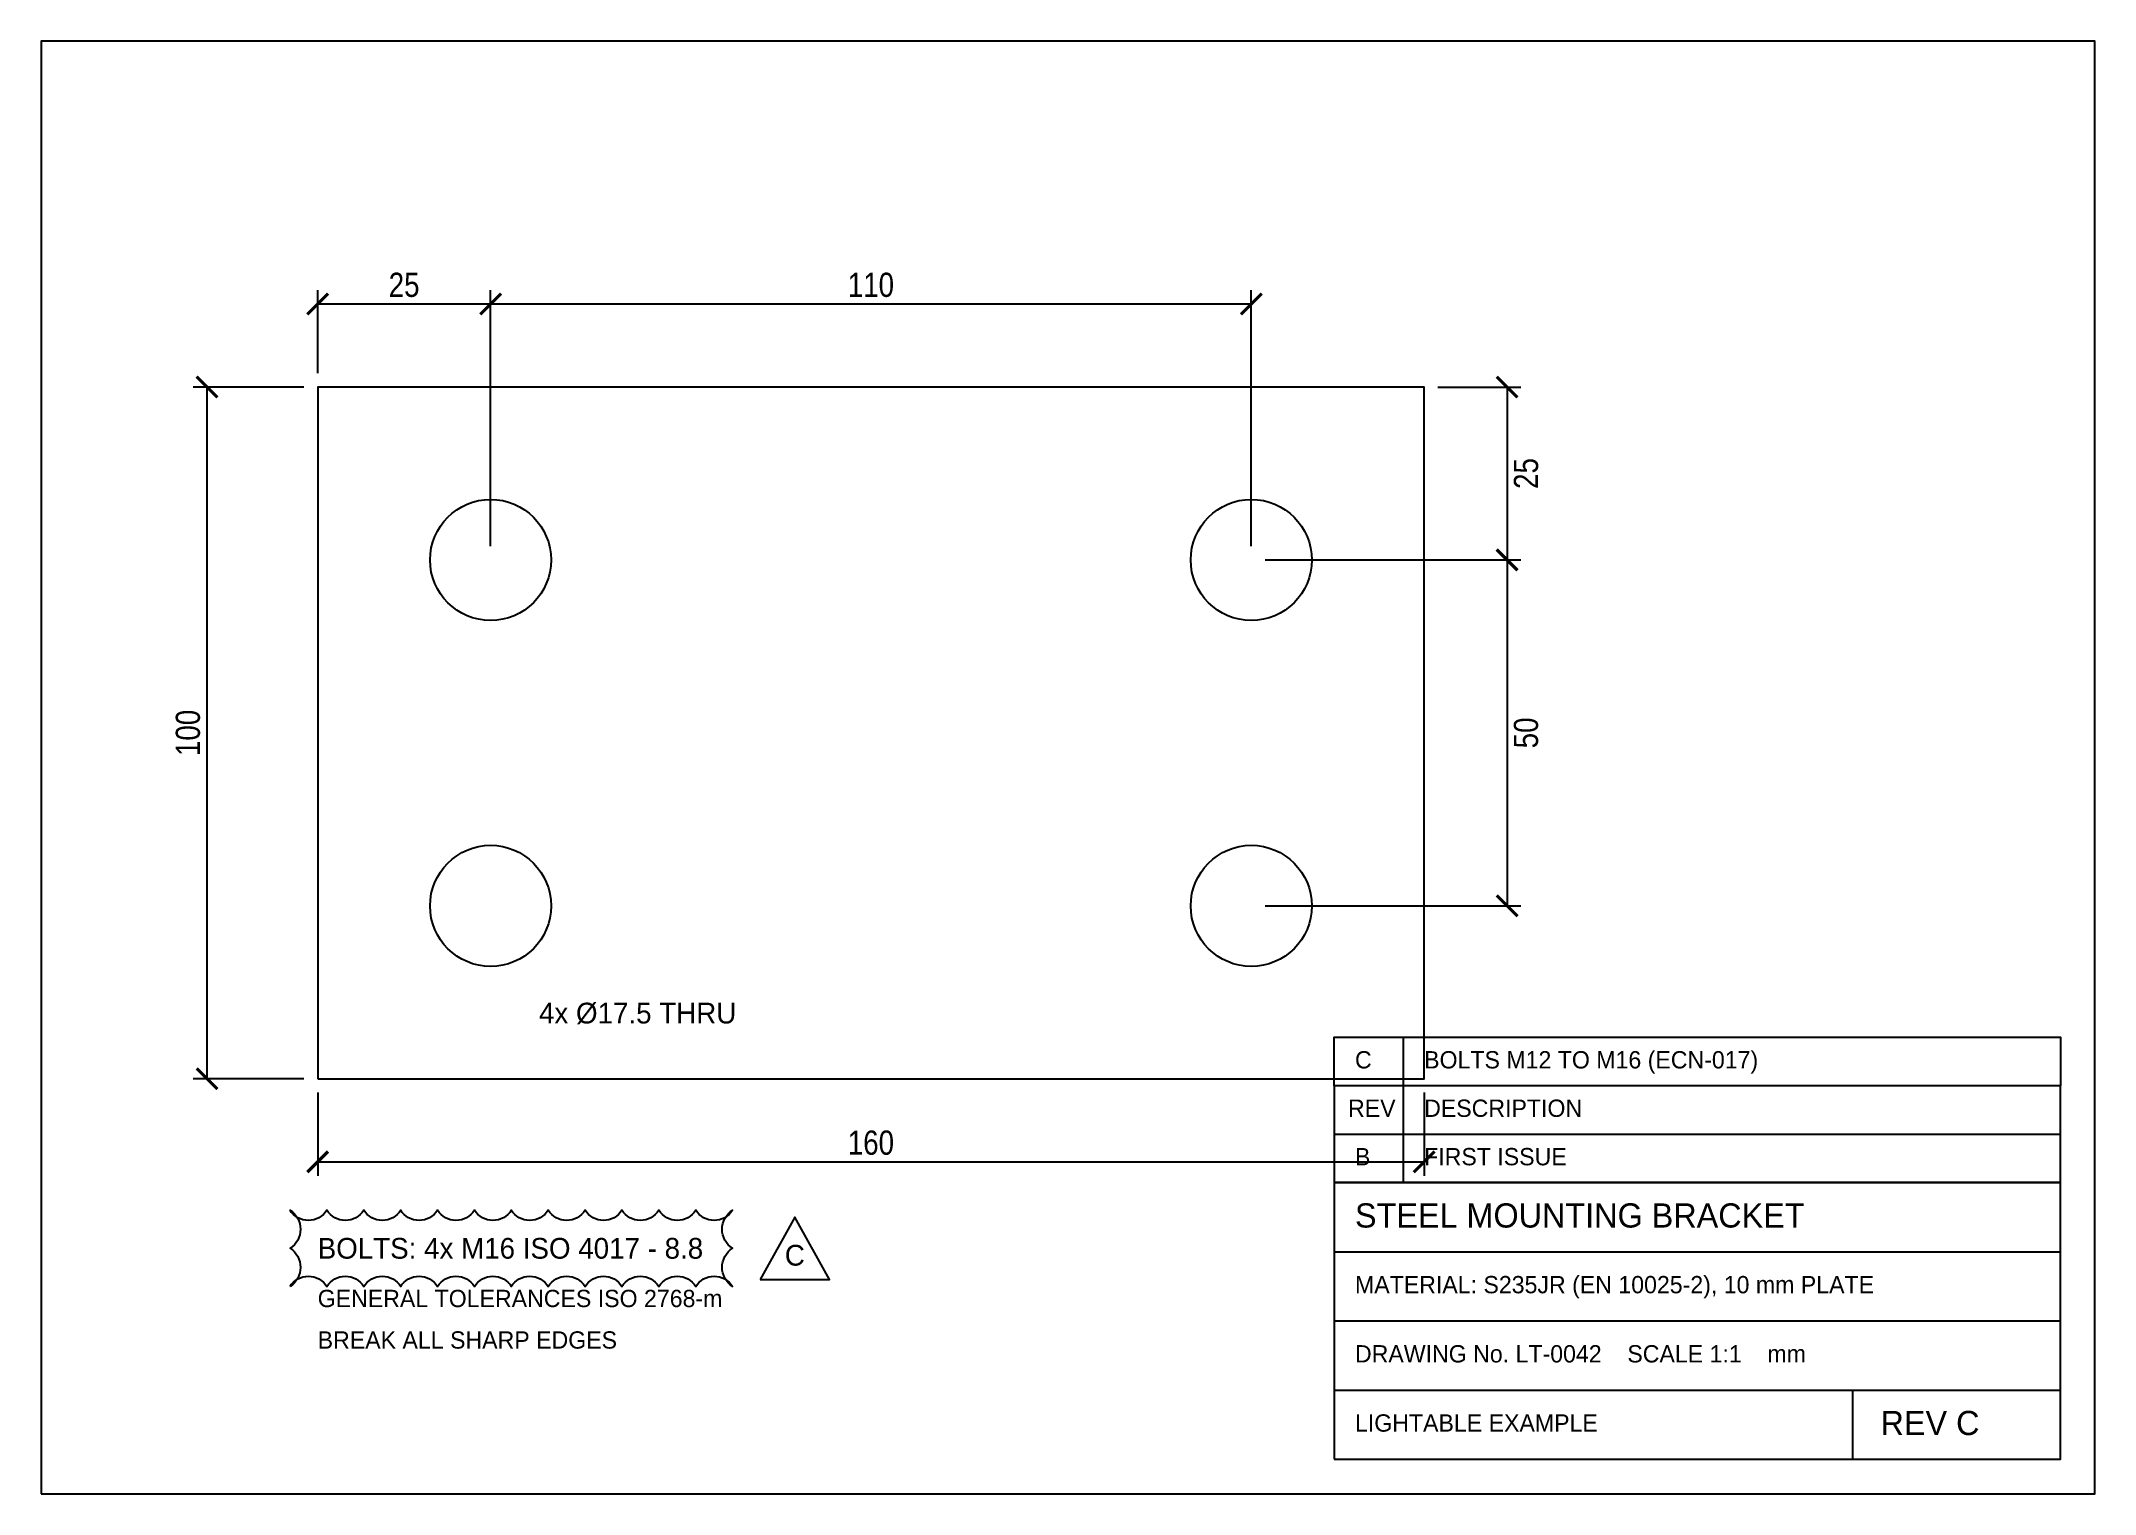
# Model space of a CAD drawing. Header units: millimetres. Extents: x 0 to 297, y 0 to 210.
import ezdxf
from ezdxf.enums import TextEntityAlignment as Align

# ---------------------------------------------------------------- set-up
doc = ezdxf.new("R2010")
doc.units = ezdxf.units.MM
for name, color, linetype in [('BORDER', 8, 'Continuous'), ('DIMS', 3, 'Continuous'), ('HOLES', 4, 'Continuous'), ('NOTES', 2, 'Continuous'), ('OUTLINE', 7, 'Continuous'), ('REVISION', 1, 'Continuous'), ('TITLE', 8, 'Continuous')]:
    doc.layers.add(name, color=color, linetype=linetype)
doc.styles.add('OpenSansCondensed-Light', font='OpenSansCondensed-Light.ttf')
doc.dimstyles.new('EZDXF', dxfattribs={"dimtxt": 0.25, "dimasz": 0.175, "dimexe": 0.375, "dimexo": 0.125, "dimgap": 0.1, "dimtad": 1, "dimlfac": 100, "dimzin": 12, "dimdsep": 46, "dimtxsty": 'OpenSansCondensed-Light', "dimblk": 'ARCHTICK', "dimcen": 2.5, "dimazin": 3, "dimtfac": 0.5, "dimtmove": 2, "dimatfit": 3})

# ---------------------------------------------------------------- blocks, each defined once
blk = doc.blocks.new('_ARCHTICK')
at = {"color": 0, "linetype": 'BYBLOCK', "const_width": 0.15}
blk.add_lwpolyline([(-0.5, -0.5), (0.5, 0.5)], dxfattribs=at)

msp = doc.modelspace()

# ---------------------------------------------------------------- linework, layer by layer
at = {"layer": 'BORDER'}
msp.add_lwpolyline([(0, 0), (297, 0), (297, 210), (0, 210)], close=True, dxfattribs=at)
at = {"layer": 'HOLES'}
for centre in [(65, 135), (175, 135), (65, 85), (175, 85)]:
    msp.add_circle(centre, 8.75, dxfattribs=at)
at = {"layer": 'OUTLINE'}
msp.add_lwpolyline([(40, 60), (200, 60), (200, 160), (40, 160)], close=True, dxfattribs=at)
at = {"layer": 'REVISION'}
msp.add_lwpolyline([(36, 30, -0.55), (41.333, 30, -0.55), (46.667, 30, -0.55), (52, 30, -0.55), (57.333, 30, -0.55), (62.667, 30, -0.55), (68, 30, -0.55), (73.333, 30, -0.55), (78.667, 30, -0.55), (84, 30, -0.55), (89.333, 30, -0.55), (94.667, 30, -0.55), (100, 30, -0.55), (100, 35.5, -0.55), (100, 41, -0.55), (94.667, 41, -0.55), (89.333, 41, -0.55), (84, 41, -0.55), (78.667, 41, -0.55), (73.333, 41, -0.55), (68, 41, -0.55), (62.667, 41, -0.55), (57.333, 41, -0.55), (52, 41, -0.55), (46.667, 41, -0.55), (41.333, 41, -0.55), (36, 41, -0.55), (36, 35.5, -0.55)], format="xyb", close=True, dxfattribs=at)
msp.add_lwpolyline([(104, 31), (114, 31), (109, 40)], close=True, dxfattribs=at)
at = {"layer": 'TITLE'}
for p, q in [((197, 59), (197, 66)), ((197, 45), (197, 59)), ((187, 52), (292, 52)), ((187, 35), (292, 35)), ((187, 25), (292, 25)), ((187, 15), (292, 15)), ((262, 5), (262, 15))]:
    msp.add_line(p, q, dxfattribs=at)
msp.add_lwpolyline([(187, 59), (187, 66), (292, 66), (292, 59)], dxfattribs=at)
for points in [[(187, 45), (292, 45), (292, 59), (187, 59)], [(187, 5), (292, 5), (292, 45), (187, 45)]]:
    msp.add_lwpolyline(points, close=True, dxfattribs=at)

# ---------------------------------------------------------------- texts
at = {"layer": 'NOTES'}
for s, height, p in [('4x Ø17.5 THRU', 3, (72, 68)), ('BOLTS: 4x M16 ISO 4017 - 8.8', 3, (40, 34)), ('GENERAL TOLERANCES ISO 2768-m', 2.5, (40, 27)), ('BREAK ALL SHARP EDGES', 2.5, (40, 21))]:
    msp.add_text(s, height=height, dxfattribs=at).set_placement(p)
at = {"layer": 'REVISION'}
msp.add_text('C', height=3, dxfattribs=at).set_placement((109, 34.5), align=Align.MIDDLE_CENTER)
at = {"layer": 'TITLE'}
for s, height, p in [('C', 2.5, (190, 61.5)), ('BOLTS M12 TO M16 (ECN-017)', 2.5, (200, 61.5)), ('REV', 2.5, (189, 54.5)), ('DESCRIPTION', 2.5, (200, 54.5)), ('B', 2.5, (190, 47.5)), ('FIRST ISSUE', 2.5, (200, 47.5)), ('STEEL MOUNTING BRACKET', 3.5, (190, 38.5)), ('MATERIAL: S235JR (EN 10025-2), 10 mm PLATE', 2.5, (190, 29)), ('DRAWING No. LT-0042    SCALE 1:1    mm', 2.5, (190, 19)), ('REV C', 3.5, (266, 8.5)), ('LIGHTABLE EXAMPLE', 2.5, (190, 9))]:
    msp.add_text(s, height=height, dxfattribs=at).set_placement(p)

# ---------------------------------------------------------------- dimensions: what is measured, and where the dimension line sits
at = {"layer": 'DIMS'}
for base, p1, p2 in [((40, 172), (40, 160), (65, 135)), ((65, 172), (65, 135), (175, 135)), ((40, 48), (40, 60), (200, 60))]:
    msp.add_linear_dim(base=base, p1=p1, p2=p2, dimstyle='EZDXF', override={"dimtxt": 3.5, "dimasz": 3, "dimexe": 2, "dimexo": 2, "dimgap": 1, "dimlfac": 1}, dxfattribs=at).render()
for base, p1, p2 in [((24, 60), (40, 60), (40, 160)), ((212, 160), (200, 160), (175, 135)), ((212, 135), (175, 135), (175, 85))]:
    msp.add_linear_dim(base=base, p1=p1, p2=p2, angle=90, dimstyle='EZDXF', override={"dimtxt": 3.5, "dimasz": 3, "dimexe": 2, "dimexo": 2, "dimgap": 1, "dimlfac": 1}, dxfattribs=at).render()

doc.saveas('drawing.dxf')
